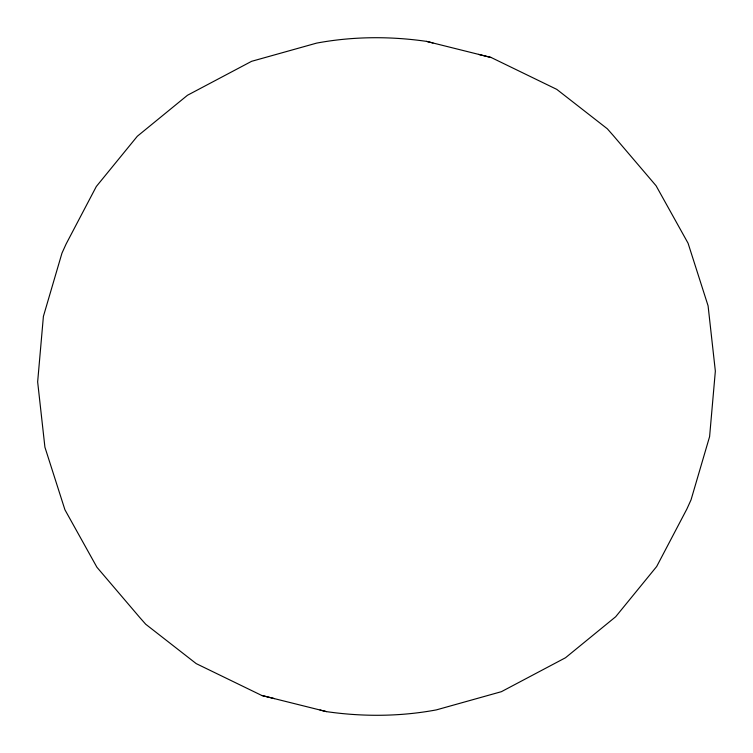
<?xml version="1.0" encoding="UTF-8"?>
<svg xmlns="http://www.w3.org/2000/svg" width="753" height="753" viewBox="0 0 753 753"><rect width="100%" height="100%" fill="white"/><g stroke="black" fill="none" stroke-linecap="round" stroke-linejoin="round"><path stroke-width="1.13" d="M426.527 41.377C390.186 36.125 352.715 36.36 316.599 43.119L251.587 61.322L187.506 95.245L137.319 136.255L96.318 186.499L66.095 244.038L61.953 253.177L43.401 316.382L37.65 381.884L44.916 447.188L64.927 509.772L96.911 567.235L139.644 617.366L145.687 624.218L196.222 663.628L261.818 695.49L326.473 711.623C362.814 716.875 400.285 716.64 436.401 709.881L501.413 691.678L565.494 657.755L615.681 616.745L656.682 566.501L686.905 508.962L691.047 499.823L709.599 436.618L715.35 371.116L708.084 305.812L688.073 243.228L656.089 185.765L613.356 135.634L607.313 128.782L556.778 89.372L491.182 57.51L426.527 41.377L432.984 42.968M478.513 54.385L491.182 57.51M261.818 695.49L274.487 698.615M320.016 710.032L326.473 711.623"/></g></svg>
